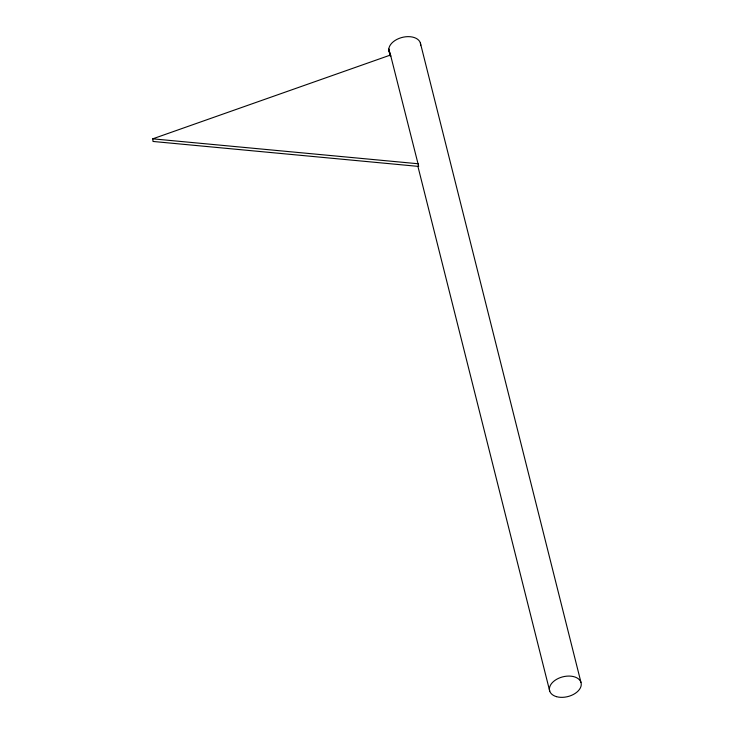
<?xml version="1.0" encoding="UTF-8"?>
<svg xmlns="http://www.w3.org/2000/svg" width="734" height="734" viewBox="0 0 734 734"><rect width="100%" height="100%" fill="white"/><g stroke="black" fill="none" stroke-linecap="round" stroke-linejoin="round"><path stroke-width="1.1" d="M152.764 138.827L390.534 55.013L418.701 166.425L153.03 141.46L152.764 138.827L418.426 163.783M420.353 42.939L580.961 682.363M420.628 45.609A16.231 10.193 -14.1 0 0 405.764 36.773A16.231 10.193 -14.1 0 0 388.827 48.976L390.671 56.325L390.534 55.013M388.965 50.307L390.277 55.555M388.827 48.976L390.213 56.087M417.866 166.178L549.711 691.061M389.882 53.261A16.231 10.193 -14.1 0 1 389.103 51.637M556.491 696.658A16.231 10.193 -14.1 0 0 581.236 685.024A16.231 10.193 -14.1 0 0 558.29 678.445A16.231 10.193 -14.1 0 0 556.491 696.658"/></g></svg>
